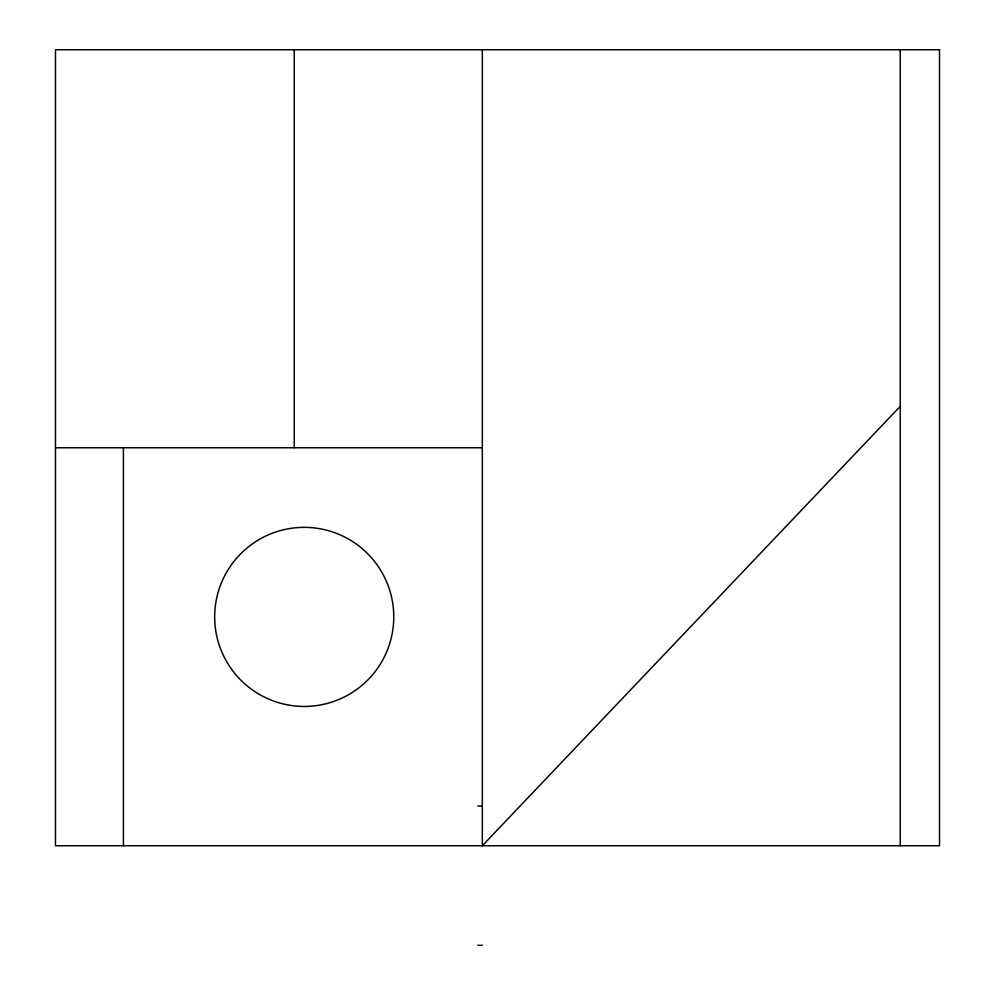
<?xml version="1.0" encoding="UTF-8"?>
<svg xmlns="http://www.w3.org/2000/svg" width="995" height="995" viewBox="0 0 995 995"><rect width="100%" height="100%" fill="white"/><g stroke="black" fill="none" stroke-linecap="round" stroke-linejoin="round"><path stroke-width="1.49" d="M900.226 406.346L482.326 845.75L482.326 49.75M55.471 447.75L482.326 447.75M477.849 805.95L482.326 805.95M477.849 945.25L482.326 945.25M900.226 49.75L900.226 845.75M294.271 49.75L294.271 447.75M123.405 447.75L123.405 845.75M939.529 49.75L55.471 49.75L55.471 845.75L939.529 845.75L939.529 49.75M259.446 694.448A89.55 89.55 0 0 0 393.771 616.9A89.55 89.55 0 0 0 259.446 539.352A89.55 89.55 0 0 0 259.446 694.448"/></g></svg>
